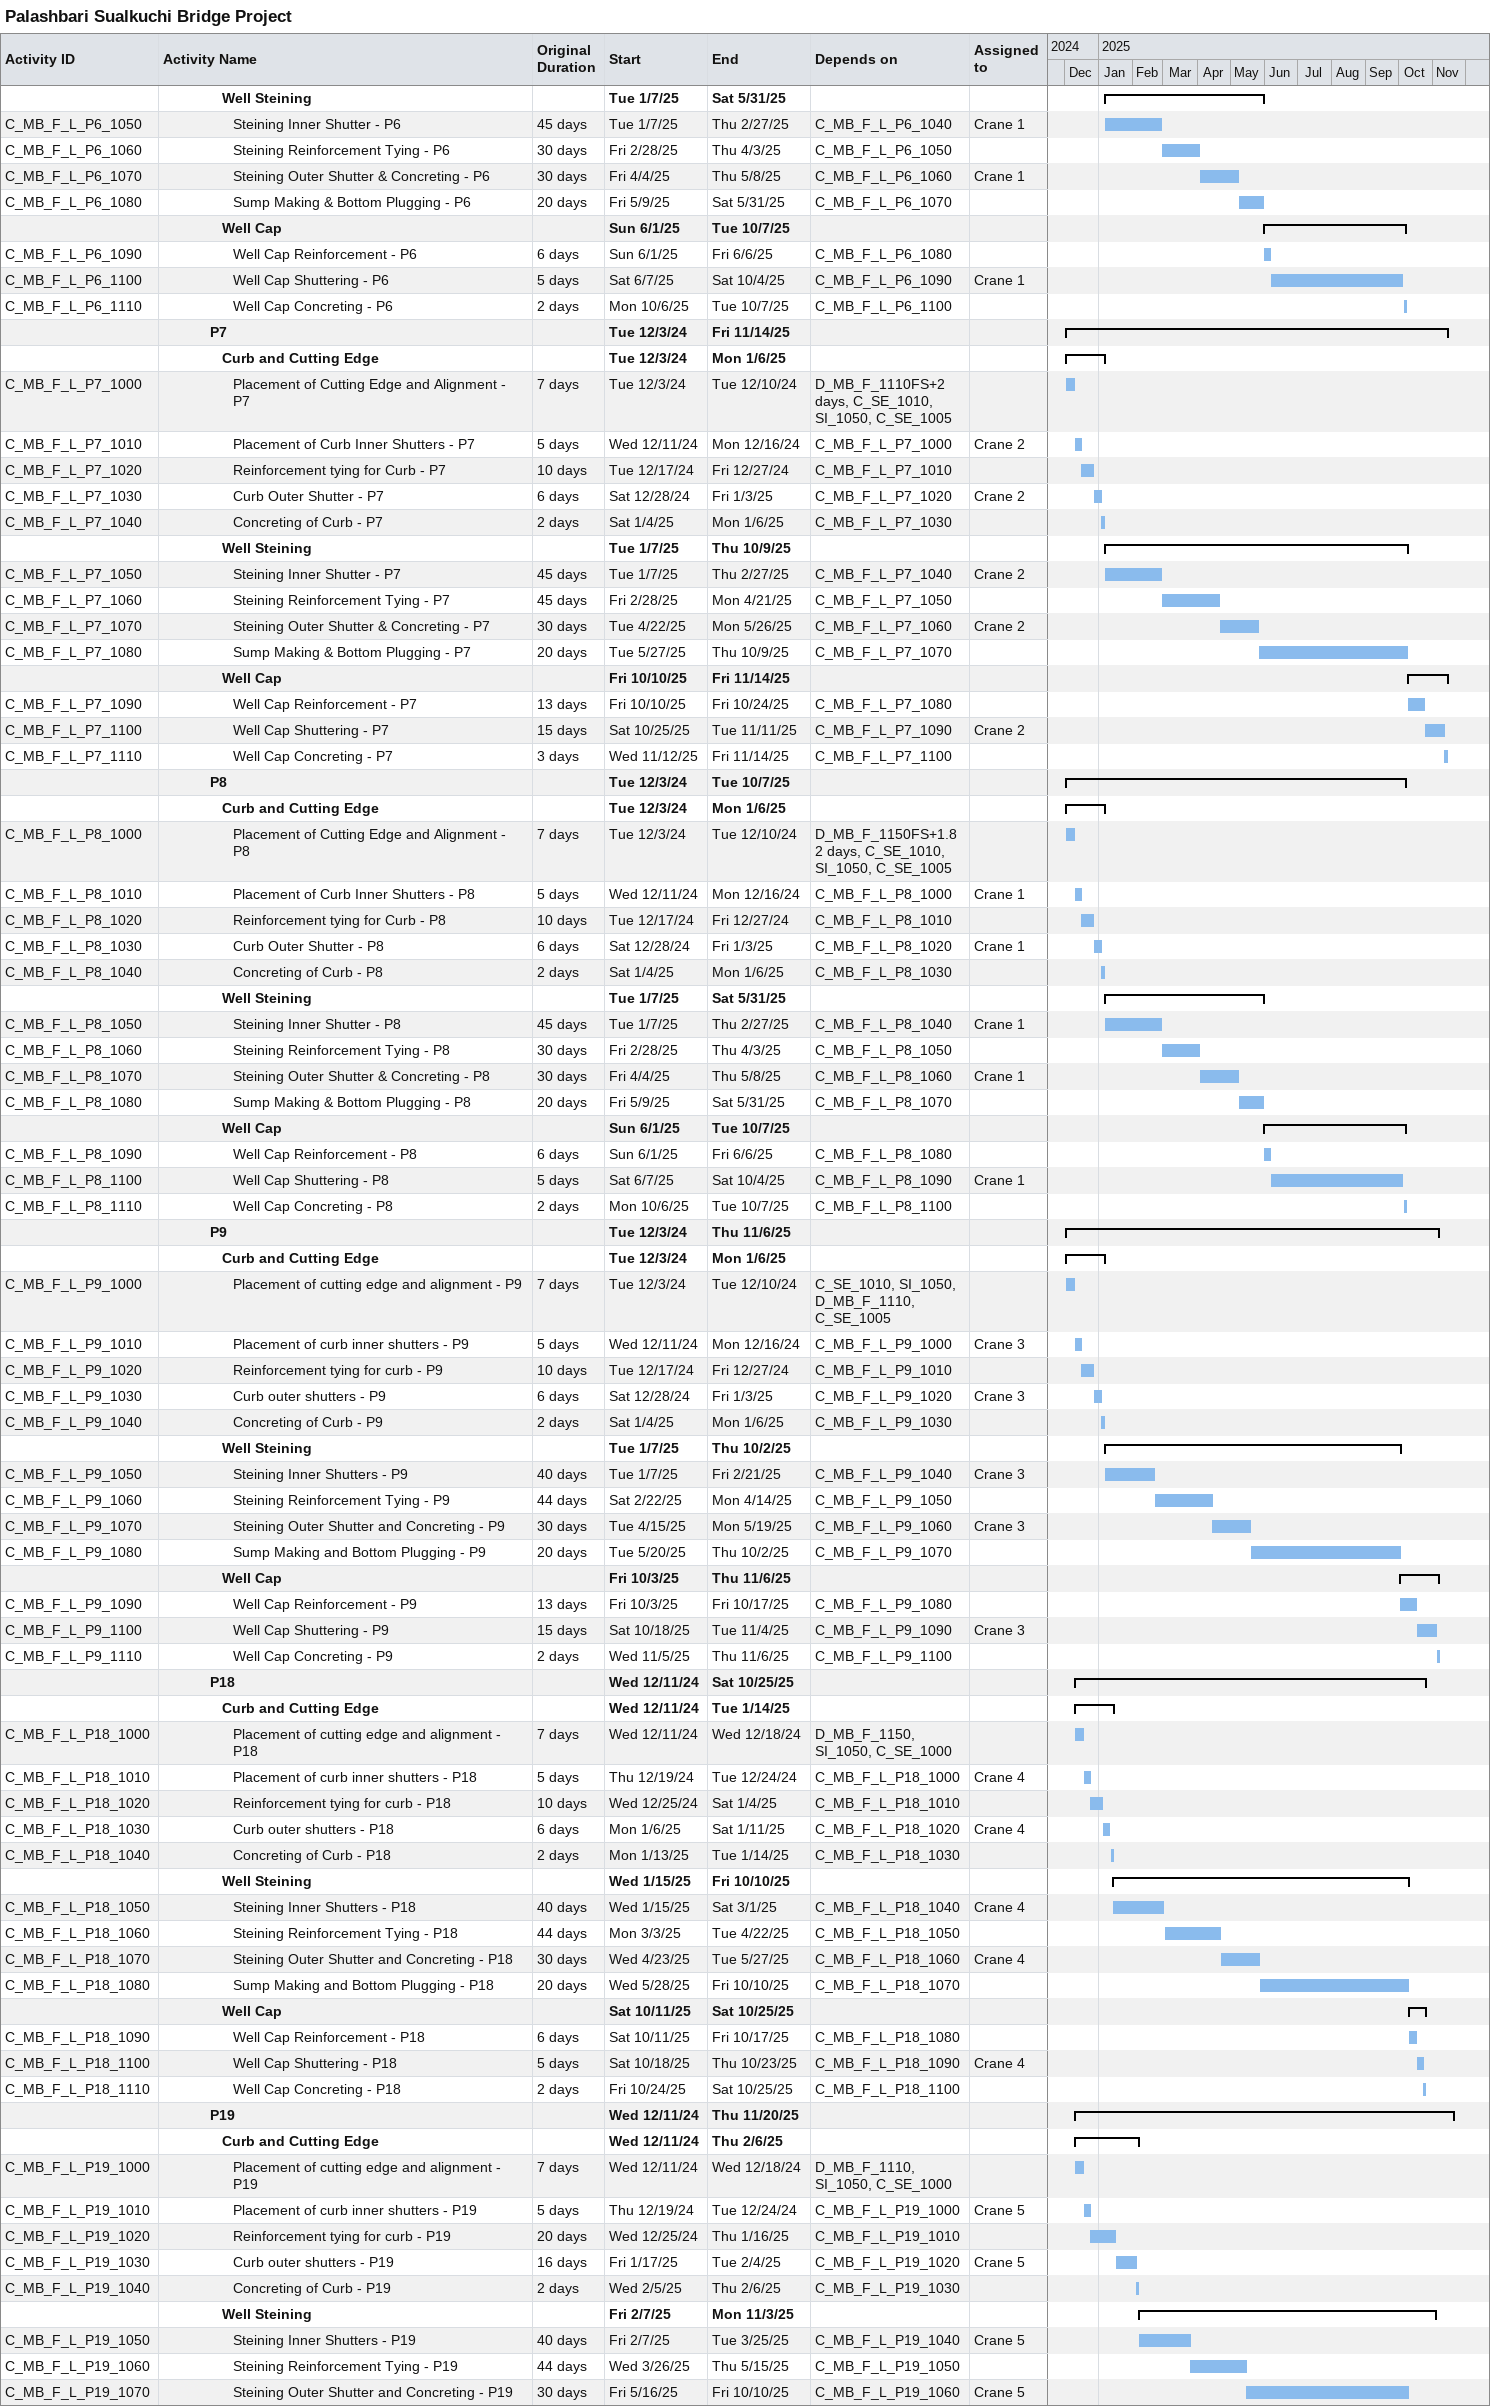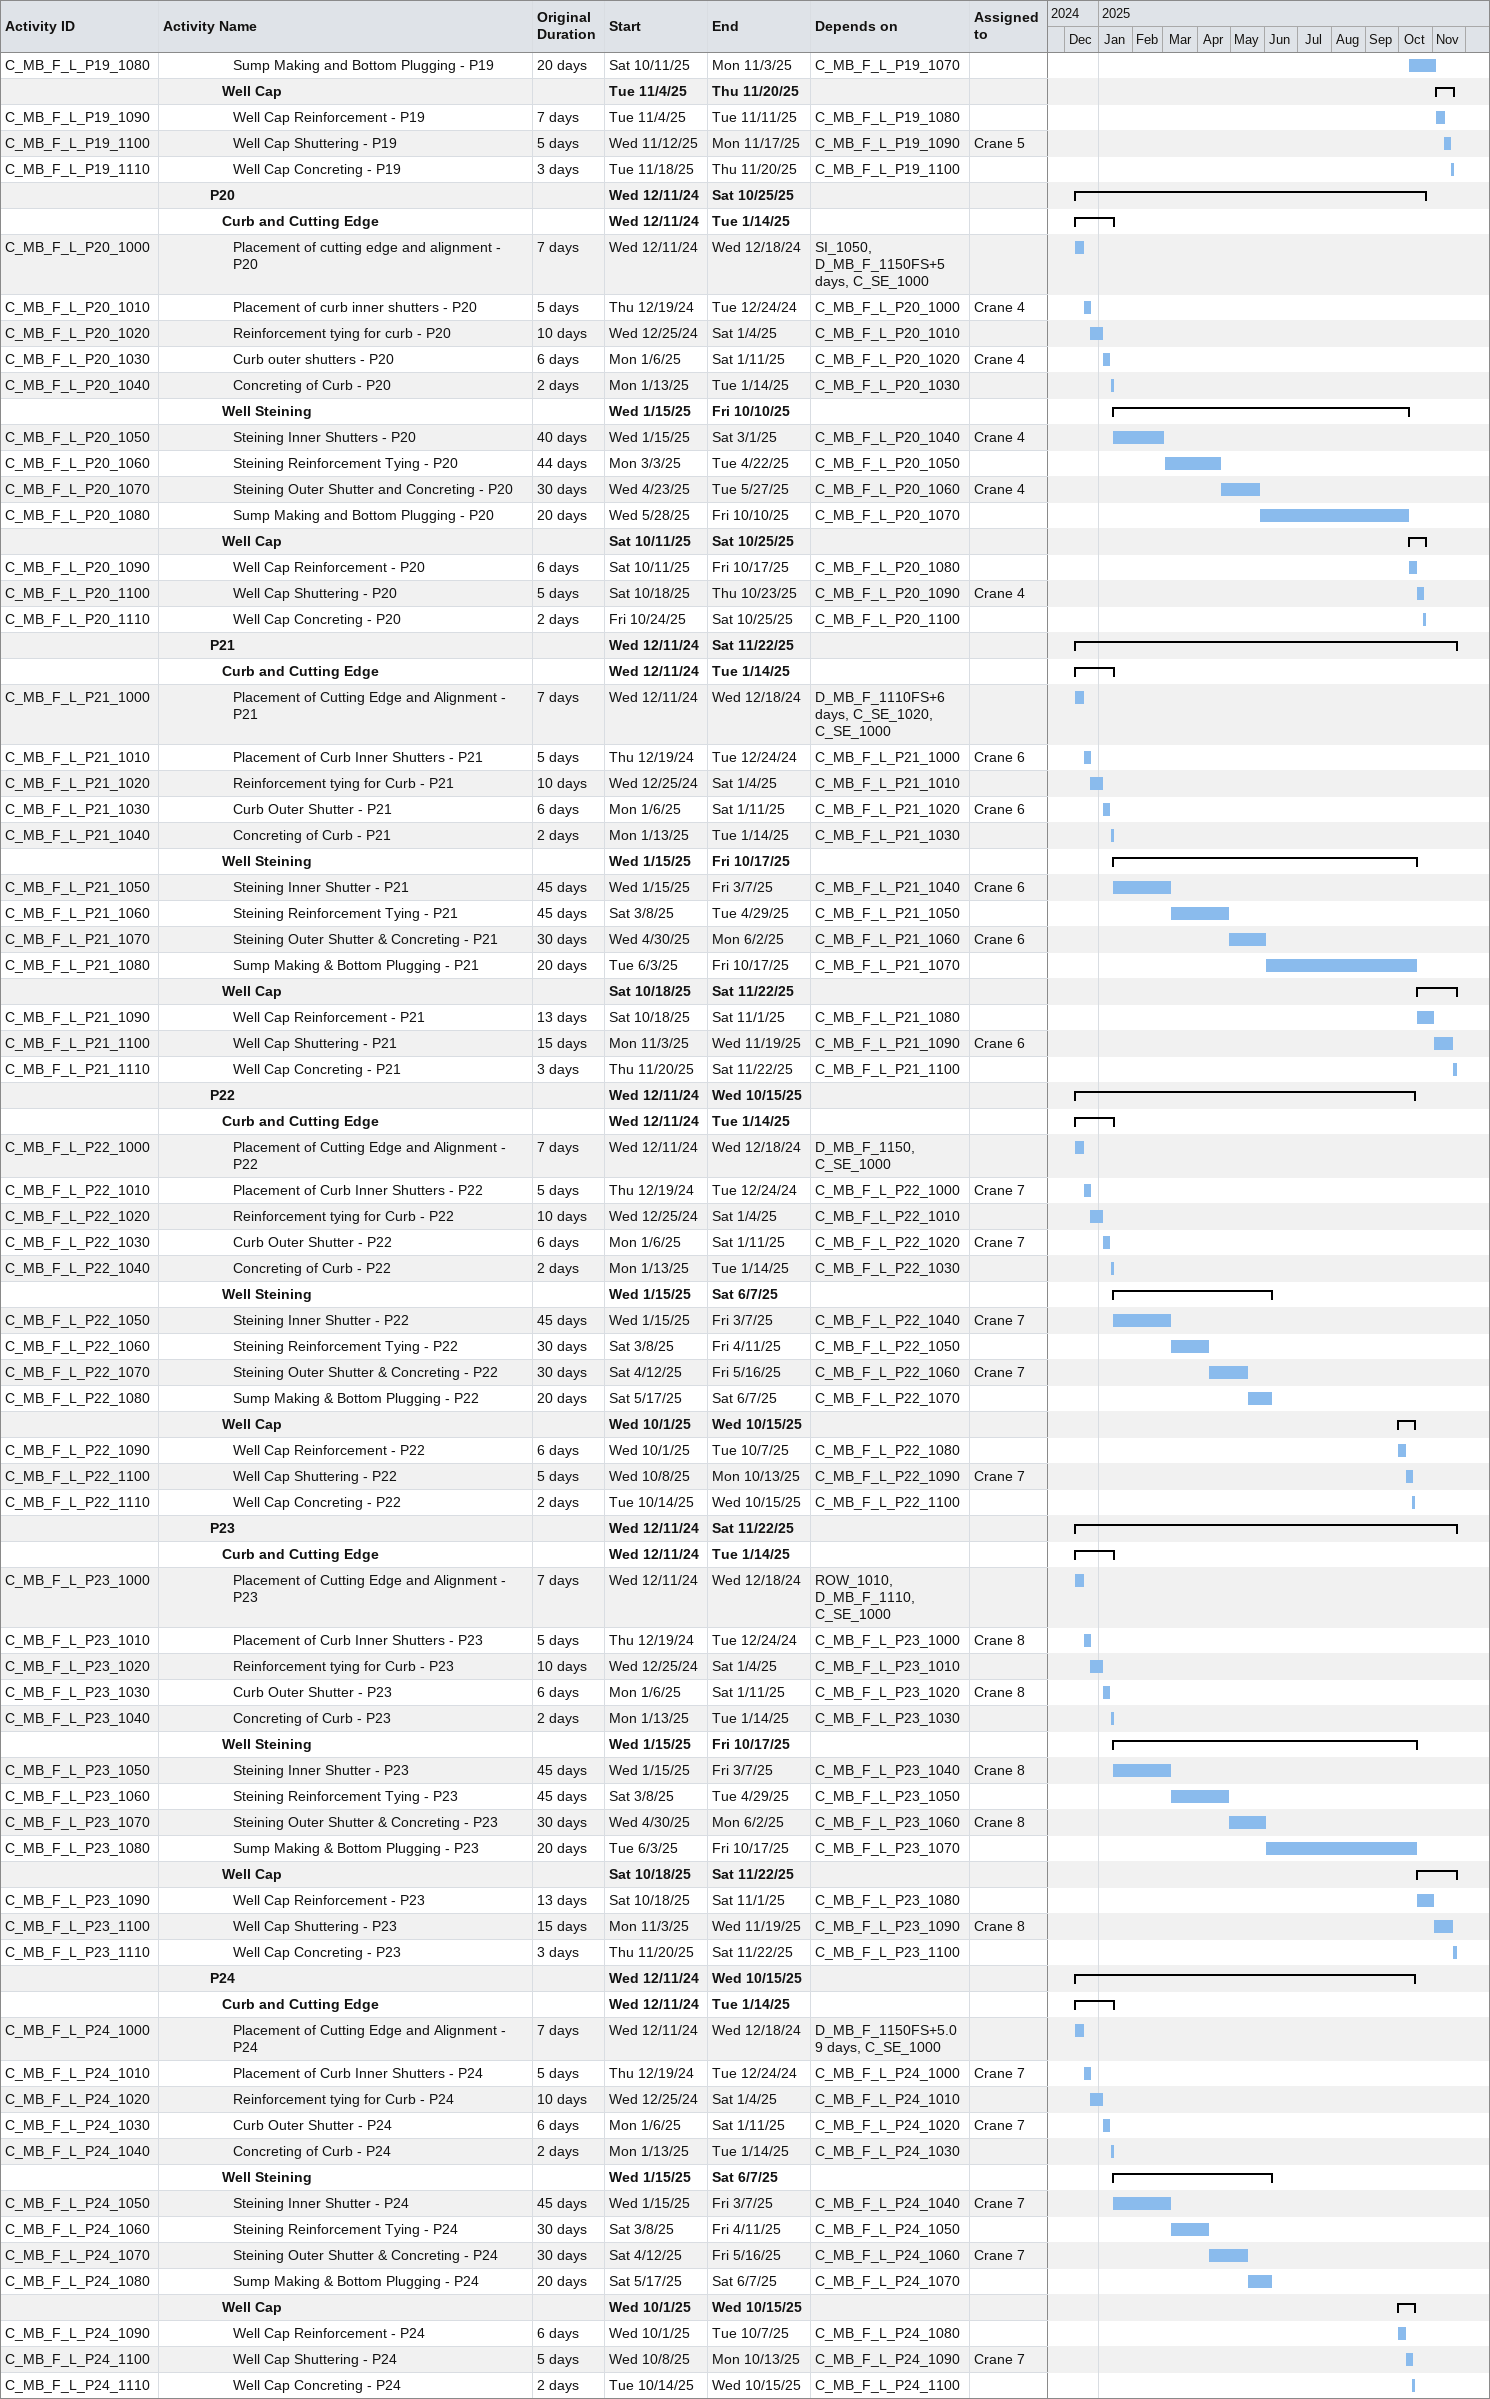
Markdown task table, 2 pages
Palashbari Sualkuchi Bridge Project

| ID | Level | Task | Original duration | Start | Finish | Predecessors | Resources |
|---|---|---|---|---|---|---|---|
|  | 6 | **Well Steining** |  | 2025-01-07 | 2025-05-31 |  |  |
| C_MB_F_L_P6_1050 | 7 | Steining Inner Shutter - P6 | 45d | 2025-01-07 | 2025-02-27 | C_MB_F_L_P6_1040 | Crane 1 |
| C_MB_F_L_P6_1060 | 7 | Steining Reinforcement Tying - P6 | 30d | 2025-02-28 | 2025-04-03 | C_MB_F_L_P6_1050 |  |
| C_MB_F_L_P6_1070 | 7 | Steining Outer Shutter & Concreting - P6 | 30d | 2025-04-04 | 2025-05-08 | C_MB_F_L_P6_1060 | Crane 1 |
| C_MB_F_L_P6_1080 | 7 | Sump Making & Bottom Plugging - P6 | 20d | 2025-05-09 | 2025-05-31 | C_MB_F_L_P6_1070 |  |
|  | 6 | **Well Cap** |  | 2025-06-01 | 2025-10-07 |  |  |
| C_MB_F_L_P6_1090 | 7 | Well Cap Reinforcement - P6 | 6d | 2025-06-01 | 2025-06-06 | C_MB_F_L_P6_1080 |  |
| C_MB_F_L_P6_1100 | 7 | Well Cap Shuttering - P6 | 5d | 2025-06-07 | 2025-10-04 | C_MB_F_L_P6_1090 | Crane 1 |
| C_MB_F_L_P6_1110 | 7 | Well Cap Concreting - P6 | 2d | 2025-10-06 | 2025-10-07 | C_MB_F_L_P6_1100 |  |
|  | 5 | **P7** |  | 2024-12-03 | 2025-11-14 |  |  |
|  | 6 | **Curb and Cutting Edge** |  | 2024-12-03 | 2025-01-06 |  |  |
| C_MB_F_L_P7_1000 | 7 | Placement of Cutting Edge and Alignment - P7 | 7d | 2024-12-03 | 2024-12-10 | D_MB_F_1110FS+2d, C_SE_1010, SI_1050, C_SE_1005 |  |
| C_MB_F_L_P7_1010 | 7 | Placement of Curb Inner Shutters - P7 | 5d | 2024-12-11 | 2024-12-16 | C_MB_F_L_P7_1000 | Crane 2 |
| C_MB_F_L_P7_1020 | 7 | Reinforcement tying for Curb - P7 | 10d | 2024-12-17 | 2024-12-27 | C_MB_F_L_P7_1010 |  |
| C_MB_F_L_P7_1030 | 7 | Curb Outer Shutter - P7 | 6d | 2024-12-28 | 2025-01-03 | C_MB_F_L_P7_1020 | Crane 2 |
| C_MB_F_L_P7_1040 | 7 | Concreting of Curb - P7 | 2d | 2025-01-04 | 2025-01-06 | C_MB_F_L_P7_1030 |  |
|  | 6 | **Well Steining** |  | 2025-01-07 | 2025-10-09 |  |  |
| C_MB_F_L_P7_1050 | 7 | Steining Inner Shutter - P7 | 45d | 2025-01-07 | 2025-02-27 | C_MB_F_L_P7_1040 | Crane 2 |
| C_MB_F_L_P7_1060 | 7 | Steining Reinforcement Tying - P7 | 45d | 2025-02-28 | 2025-04-21 | C_MB_F_L_P7_1050 |  |
| C_MB_F_L_P7_1070 | 7 | Steining Outer Shutter & Concreting - P7 | 30d | 2025-04-22 | 2025-05-26 | C_MB_F_L_P7_1060 | Crane 2 |
| C_MB_F_L_P7_1080 | 7 | Sump Making & Bottom Plugging - P7 | 20d | 2025-05-27 | 2025-10-09 | C_MB_F_L_P7_1070 |  |
|  | 6 | **Well Cap** |  | 2025-10-10 | 2025-11-14 |  |  |
| C_MB_F_L_P7_1090 | 7 | Well Cap Reinforcement - P7 | 13d | 2025-10-10 | 2025-10-24 | C_MB_F_L_P7_1080 |  |
| C_MB_F_L_P7_1100 | 7 | Well Cap Shuttering - P7 | 15d | 2025-10-25 | 2025-11-11 | C_MB_F_L_P7_1090 | Crane 2 |
| C_MB_F_L_P7_1110 | 7 | Well Cap Concreting - P7 | 3d | 2025-11-12 | 2025-11-14 | C_MB_F_L_P7_1100 |  |
|  | 5 | **P8** |  | 2024-12-03 | 2025-10-07 |  |  |
|  | 6 | **Curb and Cutting Edge** |  | 2024-12-03 | 2025-01-06 |  |  |
| C_MB_F_L_P8_1000 | 7 | Placement of Cutting Edge and Alignment - P8 | 7d | 2024-12-03 | 2024-12-10 | D_MB_F_1150FS+1.82d, C_SE_1010, SI_1050, C_SE_1005 |  |
| C_MB_F_L_P8_1010 | 7 | Placement of Curb Inner Shutters - P8 | 5d | 2024-12-11 | 2024-12-16 | C_MB_F_L_P8_1000 | Crane 1 |
| C_MB_F_L_P8_1020 | 7 | Reinforcement tying for Curb - P8 | 10d | 2024-12-17 | 2024-12-27 | C_MB_F_L_P8_1010 |  |
| C_MB_F_L_P8_1030 | 7 | Curb Outer Shutter - P8 | 6d | 2024-12-28 | 2025-01-03 | C_MB_F_L_P8_1020 | Crane 1 |
| C_MB_F_L_P8_1040 | 7 | Concreting of Curb - P8 | 2d | 2025-01-04 | 2025-01-06 | C_MB_F_L_P8_1030 |  |
|  | 6 | **Well Steining** |  | 2025-01-07 | 2025-05-31 |  |  |
| C_MB_F_L_P8_1050 | 7 | Steining Inner Shutter - P8 | 45d | 2025-01-07 | 2025-02-27 | C_MB_F_L_P8_1040 | Crane 1 |
| C_MB_F_L_P8_1060 | 7 | Steining Reinforcement Tying - P8 | 30d | 2025-02-28 | 2025-04-03 | C_MB_F_L_P8_1050 |  |
| C_MB_F_L_P8_1070 | 7 | Steining Outer Shutter & Concreting - P8 | 30d | 2025-04-04 | 2025-05-08 | C_MB_F_L_P8_1060 | Crane 1 |
| C_MB_F_L_P8_1080 | 7 | Sump Making & Bottom Plugging - P8 | 20d | 2025-05-09 | 2025-05-31 | C_MB_F_L_P8_1070 |  |
|  | 6 | **Well Cap** |  | 2025-06-01 | 2025-10-07 |  |  |
| C_MB_F_L_P8_1090 | 7 | Well Cap Reinforcement - P8 | 6d | 2025-06-01 | 2025-06-06 | C_MB_F_L_P8_1080 |  |
| C_MB_F_L_P8_1100 | 7 | Well Cap Shuttering - P8 | 5d | 2025-06-07 | 2025-10-04 | C_MB_F_L_P8_1090 | Crane 1 |
| C_MB_F_L_P8_1110 | 7 | Well Cap Concreting - P8 | 2d | 2025-10-06 | 2025-10-07 | C_MB_F_L_P8_1100 |  |
|  | 5 | **P9** |  | 2024-12-03 | 2025-11-06 |  |  |
|  | 6 | **Curb and Cutting Edge** |  | 2024-12-03 | 2025-01-06 |  |  |
| C_MB_F_L_P9_1000 | 7 | Placement of cutting edge and alignment - P9 | 7d | 2024-12-03 | 2024-12-10 | C_SE_1010, SI_1050, D_MB_F_1110, C_SE_1005 |  |
| C_MB_F_L_P9_1010 | 7 | Placement of curb inner shutters - P9 | 5d | 2024-12-11 | 2024-12-16 | C_MB_F_L_P9_1000 | Crane 3 |
| C_MB_F_L_P9_1020 | 7 | Reinforcement tying for curb - P9 | 10d | 2024-12-17 | 2024-12-27 | C_MB_F_L_P9_1010 |  |
| C_MB_F_L_P9_1030 | 7 | Curb outer shutters - P9 | 6d | 2024-12-28 | 2025-01-03 | C_MB_F_L_P9_1020 | Crane 3 |
| C_MB_F_L_P9_1040 | 7 | Concreting of Curb - P9 | 2d | 2025-01-04 | 2025-01-06 | C_MB_F_L_P9_1030 |  |
|  | 6 | **Well Steining** |  | 2025-01-07 | 2025-10-02 |  |  |
| C_MB_F_L_P9_1050 | 7 | Steining Inner Shutters - P9 | 40d | 2025-01-07 | 2025-02-21 | C_MB_F_L_P9_1040 | Crane 3 |
| C_MB_F_L_P9_1060 | 7 | Steining Reinforcement Tying - P9 | 44d | 2025-02-22 | 2025-04-14 | C_MB_F_L_P9_1050 |  |
| C_MB_F_L_P9_1070 | 7 | Steining Outer Shutter and Concreting - P9 | 30d | 2025-04-15 | 2025-05-19 | C_MB_F_L_P9_1060 | Crane 3 |
| C_MB_F_L_P9_1080 | 7 | Sump Making and Bottom Plugging - P9 | 20d | 2025-05-20 | 2025-10-02 | C_MB_F_L_P9_1070 |  |
|  | 6 | **Well Cap** |  | 2025-10-03 | 2025-11-06 |  |  |
| C_MB_F_L_P9_1090 | 7 | Well Cap Reinforcement - P9 | 13d | 2025-10-03 | 2025-10-17 | C_MB_F_L_P9_1080 |  |
| C_MB_F_L_P9_1100 | 7 | Well Cap Shuttering - P9 | 15d | 2025-10-18 | 2025-11-04 | C_MB_F_L_P9_1090 | Crane 3 |
| C_MB_F_L_P9_1110 | 7 | Well Cap Concreting - P9 | 2d | 2025-11-05 | 2025-11-06 | C_MB_F_L_P9_1100 |  |
|  | 5 | **P18** |  | 2024-12-11 | 2025-10-25 |  |  |
|  | 6 | **Curb and Cutting Edge** |  | 2024-12-11 | 2025-01-14 |  |  |
| C_MB_F_L_P18_1000 | 7 | Placement of cutting edge and alignment - P18 | 7d | 2024-12-11 | 2024-12-18 | D_MB_F_1150, SI_1050, C_SE_1000 |  |
| C_MB_F_L_P18_1010 | 7 | Placement of curb inner shutters - P18 | 5d | 2024-12-19 | 2024-12-24 | C_MB_F_L_P18_1000 | Crane 4 |
| C_MB_F_L_P18_1020 | 7 | Reinforcement tying for curb - P18 | 10d | 2024-12-25 | 2025-01-04 | C_MB_F_L_P18_1010 |  |
| C_MB_F_L_P18_1030 | 7 | Curb outer shutters - P18 | 6d | 2025-01-06 | 2025-01-11 | C_MB_F_L_P18_1020 | Crane 4 |
| C_MB_F_L_P18_1040 | 7 | Concreting of Curb - P18 | 2d | 2025-01-13 | 2025-01-14 | C_MB_F_L_P18_1030 |  |
|  | 6 | **Well Steining** |  | 2025-01-15 | 2025-10-10 |  |  |
| C_MB_F_L_P18_1050 | 7 | Steining Inner Shutters - P18 | 40d | 2025-01-15 | 2025-03-01 | C_MB_F_L_P18_1040 | Crane 4 |
| C_MB_F_L_P18_1060 | 7 | Steining Reinforcement Tying - P18 | 44d | 2025-03-03 | 2025-04-22 | C_MB_F_L_P18_1050 |  |
| C_MB_F_L_P18_1070 | 7 | Steining Outer Shutter and Concreting - P18 | 30d | 2025-04-23 | 2025-05-27 | C_MB_F_L_P18_1060 | Crane 4 |
| C_MB_F_L_P18_1080 | 7 | Sump Making and Bottom Plugging - P18 | 20d | 2025-05-28 | 2025-10-10 | C_MB_F_L_P18_1070 |  |
|  | 6 | **Well Cap** |  | 2025-10-11 | 2025-10-25 |  |  |
| C_MB_F_L_P18_1090 | 7 | Well Cap Reinforcement - P18 | 6d | 2025-10-11 | 2025-10-17 | C_MB_F_L_P18_1080 |  |
| C_MB_F_L_P18_1100 | 7 | Well Cap Shuttering - P18 | 5d | 2025-10-18 | 2025-10-23 | C_MB_F_L_P18_1090 | Crane 4 |
| C_MB_F_L_P18_1110 | 7 | Well Cap Concreting - P18 | 2d | 2025-10-24 | 2025-10-25 | C_MB_F_L_P18_1100 |  |
|  | 5 | **P19** |  | 2024-12-11 | 2025-11-20 |  |  |
|  | 6 | **Curb and Cutting Edge** |  | 2024-12-11 | 2025-02-06 |  |  |
| C_MB_F_L_P19_1000 | 7 | Placement of cutting edge and alignment - P19 | 7d | 2024-12-11 | 2024-12-18 | D_MB_F_1110, SI_1050, C_SE_1000 |  |
| C_MB_F_L_P19_1010 | 7 | Placement of curb inner shutters - P19 | 5d | 2024-12-19 | 2024-12-24 | C_MB_F_L_P19_1000 | Crane 5 |
| C_MB_F_L_P19_1020 | 7 | Reinforcement tying for curb - P19 | 20d | 2024-12-25 | 2025-01-16 | C_MB_F_L_P19_1010 |  |
| C_MB_F_L_P19_1030 | 7 | Curb outer shutters - P19 | 16d | 2025-01-17 | 2025-02-04 | C_MB_F_L_P19_1020 | Crane 5 |
| C_MB_F_L_P19_1040 | 7 | Concreting of Curb - P19 | 2d | 2025-02-05 | 2025-02-06 | C_MB_F_L_P19_1030 |  |
|  | 6 | **Well Steining** |  | 2025-02-07 | 2025-11-03 |  |  |
| C_MB_F_L_P19_1050 | 7 | Steining Inner Shutters - P19 | 40d | 2025-02-07 | 2025-03-25 | C_MB_F_L_P19_1040 | Crane 5 |
| C_MB_F_L_P19_1060 | 7 | Steining Reinforcement Tying - P19 | 44d | 2025-03-26 | 2025-05-15 | C_MB_F_L_P19_1050 |  |
| C_MB_F_L_P19_1070 | 7 | Steining Outer Shutter and Concreting - P19 | 30d | 2025-05-16 | 2025-10-10 | C_MB_F_L_P19_1060 | Crane 5 |
| C_MB_F_L_P19_1080 | 7 | Sump Making and Bottom Plugging - P19 | 20d | 2025-10-11 | 2025-11-03 | C_MB_F_L_P19_1070 |  |
|  | 6 | **Well Cap** |  | 2025-11-04 | 2025-11-20 |  |  |
| C_MB_F_L_P19_1090 | 7 | Well Cap Reinforcement - P19 | 7d | 2025-11-04 | 2025-11-11 | C_MB_F_L_P19_1080 |  |
| C_MB_F_L_P19_1100 | 7 | Well Cap Shuttering - P19 | 5d | 2025-11-12 | 2025-11-17 | C_MB_F_L_P19_1090 | Crane 5 |
| C_MB_F_L_P19_1110 | 7 | Well Cap Concreting - P19 | 3d | 2025-11-18 | 2025-11-20 | C_MB_F_L_P19_1100 |  |
|  | 5 | **P20** |  | 2024-12-11 | 2025-10-25 |  |  |
|  | 6 | **Curb and Cutting Edge** |  | 2024-12-11 | 2025-01-14 |  |  |
| C_MB_F_L_P20_1000 | 7 | Placement of cutting edge and alignment - P20 | 7d | 2024-12-11 | 2024-12-18 | SI_1050, D_MB_F_1150FS+5d, C_SE_1000 |  |
| C_MB_F_L_P20_1010 | 7 | Placement of curb inner shutters - P20 | 5d | 2024-12-19 | 2024-12-24 | C_MB_F_L_P20_1000 | Crane 4 |
| C_MB_F_L_P20_1020 | 7 | Reinforcement tying for curb - P20 | 10d | 2024-12-25 | 2025-01-04 | C_MB_F_L_P20_1010 |  |
| C_MB_F_L_P20_1030 | 7 | Curb outer shutters - P20 | 6d | 2025-01-06 | 2025-01-11 | C_MB_F_L_P20_1020 | Crane 4 |
| C_MB_F_L_P20_1040 | 7 | Concreting of Curb - P20 | 2d | 2025-01-13 | 2025-01-14 | C_MB_F_L_P20_1030 |  |
|  | 6 | **Well Steining** |  | 2025-01-15 | 2025-10-10 |  |  |
| C_MB_F_L_P20_1050 | 7 | Steining Inner Shutters - P20 | 40d | 2025-01-15 | 2025-03-01 | C_MB_F_L_P20_1040 | Crane 4 |
| C_MB_F_L_P20_1060 | 7 | Steining Reinforcement Tying - P20 | 44d | 2025-03-03 | 2025-04-22 | C_MB_F_L_P20_1050 |  |
| C_MB_F_L_P20_1070 | 7 | Steining Outer Shutter and Concreting - P20 | 30d | 2025-04-23 | 2025-05-27 | C_MB_F_L_P20_1060 | Crane 4 |
| C_MB_F_L_P20_1080 | 7 | Sump Making and Bottom Plugging - P20 | 20d | 2025-05-28 | 2025-10-10 | C_MB_F_L_P20_1070 |  |
|  | 6 | **Well Cap** |  | 2025-10-11 | 2025-10-25 |  |  |
| C_MB_F_L_P20_1090 | 7 | Well Cap Reinforcement - P20 | 6d | 2025-10-11 | 2025-10-17 | C_MB_F_L_P20_1080 |  |
| C_MB_F_L_P20_1100 | 7 | Well Cap Shuttering - P20 | 5d | 2025-10-18 | 2025-10-23 | C_MB_F_L_P20_1090 | Crane 4 |
| C_MB_F_L_P20_1110 | 7 | Well Cap Concreting - P20 | 2d | 2025-10-24 | 2025-10-25 | C_MB_F_L_P20_1100 |  |
|  | 5 | **P21** |  | 2024-12-11 | 2025-11-22 |  |  |
|  | 6 | **Curb and Cutting Edge** |  | 2024-12-11 | 2025-01-14 |  |  |
| C_MB_F_L_P21_1000 | 7 | Placement of Cutting Edge and Alignment - P21 | 7d | 2024-12-11 | 2024-12-18 | D_MB_F_1110FS+6d, C_SE_1020, C_SE_1000 |  |
| C_MB_F_L_P21_1010 | 7 | Placement of Curb Inner Shutters - P21 | 5d | 2024-12-19 | 2024-12-24 | C_MB_F_L_P21_1000 | Crane 6 |
| C_MB_F_L_P21_1020 | 7 | Reinforcement tying for Curb - P21 | 10d | 2024-12-25 | 2025-01-04 | C_MB_F_L_P21_1010 |  |
| C_MB_F_L_P21_1030 | 7 | Curb Outer Shutter - P21 | 6d | 2025-01-06 | 2025-01-11 | C_MB_F_L_P21_1020 | Crane 6 |
| C_MB_F_L_P21_1040 | 7 | Concreting of Curb - P21 | 2d | 2025-01-13 | 2025-01-14 | C_MB_F_L_P21_1030 |  |
|  | 6 | **Well Steining** |  | 2025-01-15 | 2025-10-17 |  |  |
| C_MB_F_L_P21_1050 | 7 | Steining Inner Shutter - P21 | 45d | 2025-01-15 | 2025-03-07 | C_MB_F_L_P21_1040 | Crane 6 |
| C_MB_F_L_P21_1060 | 7 | Steining Reinforcement Tying - P21 | 45d | 2025-03-08 | 2025-04-29 | C_MB_F_L_P21_1050 |  |
| C_MB_F_L_P21_1070 | 7 | Steining Outer Shutter & Concreting - P21 | 30d | 2025-04-30 | 2025-06-02 | C_MB_F_L_P21_1060 | Crane 6 |
| C_MB_F_L_P21_1080 | 7 | Sump Making & Bottom Plugging - P21 | 20d | 2025-06-03 | 2025-10-17 | C_MB_F_L_P21_1070 |  |
|  | 6 | **Well Cap** |  | 2025-10-18 | 2025-11-22 |  |  |
| C_MB_F_L_P21_1090 | 7 | Well Cap Reinforcement - P21 | 13d | 2025-10-18 | 2025-11-01 | C_MB_F_L_P21_1080 |  |
| C_MB_F_L_P21_1100 | 7 | Well Cap Shuttering - P21 | 15d | 2025-11-03 | 2025-11-19 | C_MB_F_L_P21_1090 | Crane 6 |
| C_MB_F_L_P21_1110 | 7 | Well Cap Concreting - P21 | 3d | 2025-11-20 | 2025-11-22 | C_MB_F_L_P21_1100 |  |
|  | 5 | **P22** |  | 2024-12-11 | 2025-10-15 |  |  |
|  | 6 | **Curb and Cutting Edge** |  | 2024-12-11 | 2025-01-14 |  |  |
| C_MB_F_L_P22_1000 | 7 | Placement of Cutting Edge and Alignment - P22 | 7d | 2024-12-11 | 2024-12-18 | D_MB_F_1150, C_SE_1000 |  |
| C_MB_F_L_P22_1010 | 7 | Placement of Curb Inner Shutters - P22 | 5d | 2024-12-19 | 2024-12-24 | C_MB_F_L_P22_1000 | Crane 7 |
| C_MB_F_L_P22_1020 | 7 | Reinforcement tying for Curb - P22 | 10d | 2024-12-25 | 2025-01-04 | C_MB_F_L_P22_1010 |  |
| C_MB_F_L_P22_1030 | 7 | Curb Outer Shutter - P22 | 6d | 2025-01-06 | 2025-01-11 | C_MB_F_L_P22_1020 | Crane 7 |
| C_MB_F_L_P22_1040 | 7 | Concreting of Curb - P22 | 2d | 2025-01-13 | 2025-01-14 | C_MB_F_L_P22_1030 |  |
|  | 6 | **Well Steining** |  | 2025-01-15 | 2025-06-07 |  |  |
| C_MB_F_L_P22_1050 | 7 | Steining Inner Shutter - P22 | 45d | 2025-01-15 | 2025-03-07 | C_MB_F_L_P22_1040 | Crane 7 |
| C_MB_F_L_P22_1060 | 7 | Steining Reinforcement Tying - P22 | 30d | 2025-03-08 | 2025-04-11 | C_MB_F_L_P22_1050 |  |
| C_MB_F_L_P22_1070 | 7 | Steining Outer Shutter & Concreting - P22 | 30d | 2025-04-12 | 2025-05-16 | C_MB_F_L_P22_1060 | Crane 7 |
| C_MB_F_L_P22_1080 | 7 | Sump Making & Bottom Plugging - P22 | 20d | 2025-05-17 | 2025-06-07 | C_MB_F_L_P22_1070 |  |
|  | 6 | **Well Cap** |  | 2025-10-01 | 2025-10-15 |  |  |
| C_MB_F_L_P22_1090 | 7 | Well Cap Reinforcement - P22 | 6d | 2025-10-01 | 2025-10-07 | C_MB_F_L_P22_1080 |  |
| C_MB_F_L_P22_1100 | 7 | Well Cap Shuttering - P22 | 5d | 2025-10-08 | 2025-10-13 | C_MB_F_L_P22_1090 | Crane 7 |
| C_MB_F_L_P22_1110 | 7 | Well Cap Concreting - P22 | 2d | 2025-10-14 | 2025-10-15 | C_MB_F_L_P22_1100 |  |
|  | 5 | **P23** |  | 2024-12-11 | 2025-11-22 |  |  |
|  | 6 | **Curb and Cutting Edge** |  | 2024-12-11 | 2025-01-14 |  |  |
| C_MB_F_L_P23_1000 | 7 | Placement of Cutting Edge and Alignment - P23 | 7d | 2024-12-11 | 2024-12-18 | ROW_1010, D_MB_F_1110, C_SE_1000 |  |
| C_MB_F_L_P23_1010 | 7 | Placement of Curb Inner Shutters - P23 | 5d | 2024-12-19 | 2024-12-24 | C_MB_F_L_P23_1000 | Crane 8 |
| C_MB_F_L_P23_1020 | 7 | Reinforcement tying for Curb - P23 | 10d | 2024-12-25 | 2025-01-04 | C_MB_F_L_P23_1010 |  |
| C_MB_F_L_P23_1030 | 7 | Curb Outer Shutter - P23 | 6d | 2025-01-06 | 2025-01-11 | C_MB_F_L_P23_1020 | Crane 8 |
| C_MB_F_L_P23_1040 | 7 | Concreting of Curb - P23 | 2d | 2025-01-13 | 2025-01-14 | C_MB_F_L_P23_1030 |  |
|  | 6 | **Well Steining** |  | 2025-01-15 | 2025-10-17 |  |  |
| C_MB_F_L_P23_1050 | 7 | Steining Inner Shutter - P23 | 45d | 2025-01-15 | 2025-03-07 | C_MB_F_L_P23_1040 | Crane 8 |
| C_MB_F_L_P23_1060 | 7 | Steining Reinforcement Tying - P23 | 45d | 2025-03-08 | 2025-04-29 | C_MB_F_L_P23_1050 |  |
| C_MB_F_L_P23_1070 | 7 | Steining Outer Shutter & Concreting - P23 | 30d | 2025-04-30 | 2025-06-02 | C_MB_F_L_P23_1060 | Crane 8 |
| C_MB_F_L_P23_1080 | 7 | Sump Making & Bottom Plugging - P23 | 20d | 2025-06-03 | 2025-10-17 | C_MB_F_L_P23_1070 |  |
|  | 6 | **Well Cap** |  | 2025-10-18 | 2025-11-22 |  |  |
| C_MB_F_L_P23_1090 | 7 | Well Cap Reinforcement - P23 | 13d | 2025-10-18 | 2025-11-01 | C_MB_F_L_P23_1080 |  |
| C_MB_F_L_P23_1100 | 7 | Well Cap Shuttering - P23 | 15d | 2025-11-03 | 2025-11-19 | C_MB_F_L_P23_1090 | Crane 8 |
| C_MB_F_L_P23_1110 | 7 | Well Cap Concreting - P23 | 3d | 2025-11-20 | 2025-11-22 | C_MB_F_L_P23_1100 |  |
|  | 5 | **P24** |  | 2024-12-11 | 2025-10-15 |  |  |
|  | 6 | **Curb and Cutting Edge** |  | 2024-12-11 | 2025-01-14 |  |  |
| C_MB_F_L_P24_1000 | 7 | Placement of Cutting Edge and Alignment - P24 | 7d | 2024-12-11 | 2024-12-18 | D_MB_F_1150FS+5.09d, C_SE_1000 |  |
| C_MB_F_L_P24_1010 | 7 | Placement of Curb Inner Shutters - P24 | 5d | 2024-12-19 | 2024-12-24 | C_MB_F_L_P24_1000 | Crane 7 |
| C_MB_F_L_P24_1020 | 7 | Reinforcement tying for Curb - P24 | 10d | 2024-12-25 | 2025-01-04 | C_MB_F_L_P24_1010 |  |
| C_MB_F_L_P24_1030 | 7 | Curb Outer Shutter - P24 | 6d | 2025-01-06 | 2025-01-11 | C_MB_F_L_P24_1020 | Crane 7 |
| C_MB_F_L_P24_1040 | 7 | Concreting of Curb - P24 | 2d | 2025-01-13 | 2025-01-14 | C_MB_F_L_P24_1030 |  |
|  | 6 | **Well Steining** |  | 2025-01-15 | 2025-06-07 |  |  |
| C_MB_F_L_P24_1050 | 7 | Steining Inner Shutter - P24 | 45d | 2025-01-15 | 2025-03-07 | C_MB_F_L_P24_1040 | Crane 7 |
| C_MB_F_L_P24_1060 | 7 | Steining Reinforcement Tying - P24 | 30d | 2025-03-08 | 2025-04-11 | C_MB_F_L_P24_1050 |  |
| C_MB_F_L_P24_1070 | 7 | Steining Outer Shutter & Concreting - P24 | 30d | 2025-04-12 | 2025-05-16 | C_MB_F_L_P24_1060 | Crane 7 |
| C_MB_F_L_P24_1080 | 7 | Sump Making & Bottom Plugging - P24 | 20d | 2025-05-17 | 2025-06-07 | C_MB_F_L_P24_1070 |  |
|  | 6 | **Well Cap** |  | 2025-10-01 | 2025-10-15 |  |  |
| C_MB_F_L_P24_1090 | 7 | Well Cap Reinforcement - P24 | 6d | 2025-10-01 | 2025-10-07 | C_MB_F_L_P24_1080 |  |
| C_MB_F_L_P24_1100 | 7 | Well Cap Shuttering - P24 | 5d | 2025-10-08 | 2025-10-13 | C_MB_F_L_P24_1090 | Crane 7 |
| C_MB_F_L_P24_1110 | 7 | Well Cap Concreting - P24 | 2d | 2025-10-14 | 2025-10-15 | C_MB_F_L_P24_1100 |  |
